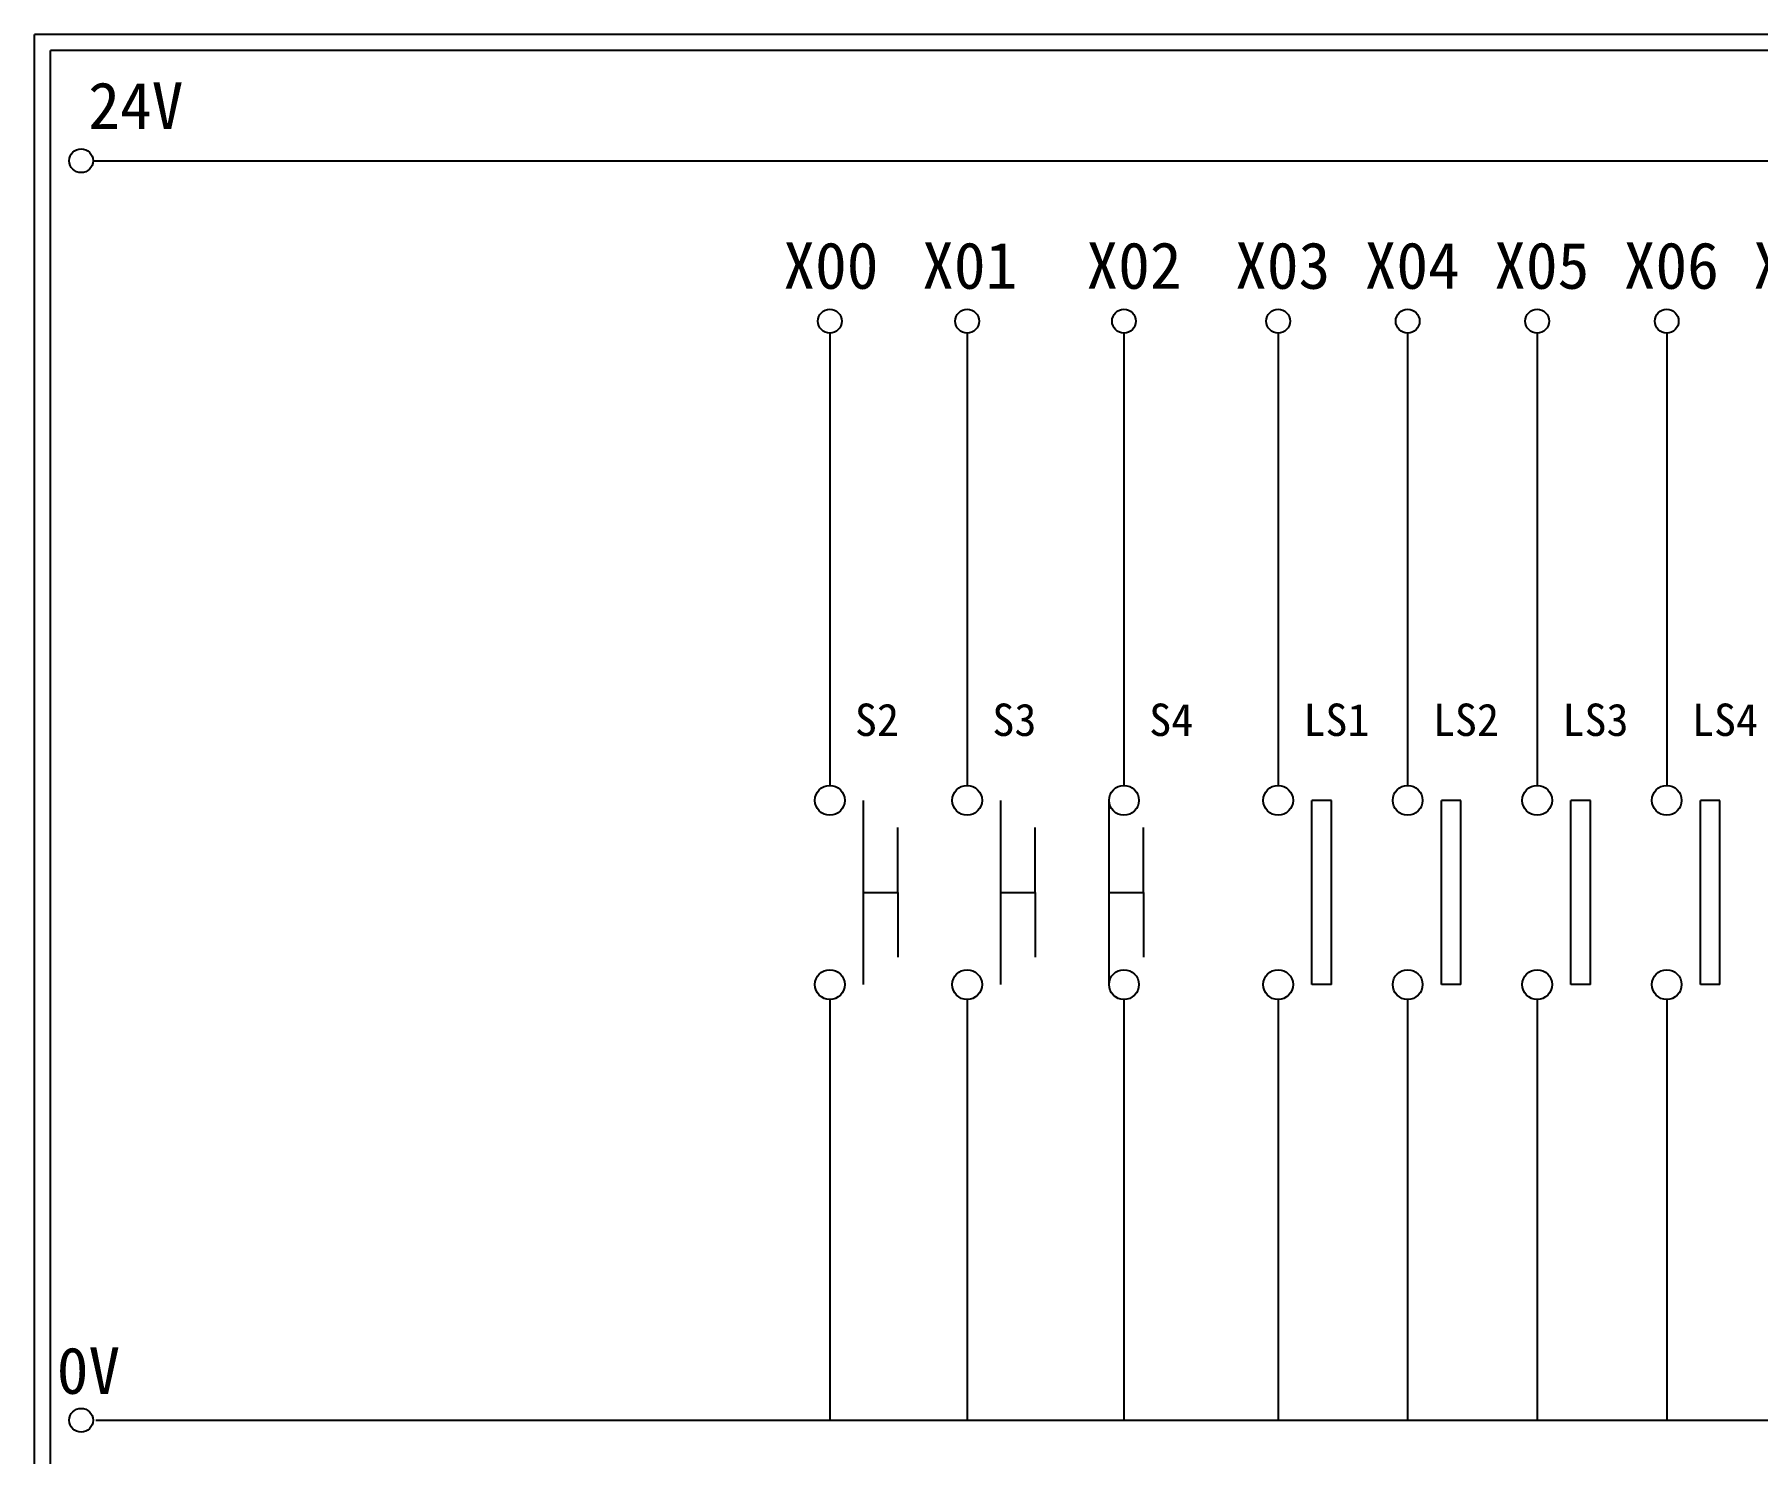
# Model space of a CAD drawing. Extents: x 325 to 612, y 3 to 207.
# Drawn here: x 325.3 to 458.3, y 97.4 to 207 of the extents above; entities that cross this region are included whole.
import ezdxf

# ---------------------------------------------------------------- set-up
doc = ezdxf.new("R2010")
doc.units = 0
doc.layers.get('0').update_dxf_attribs({"linetype": 'CONTINUOUS'})
doc.layers.add('圖框層', color=7, linetype='CONTINUOUS')
doc.layers.add('標尺寸層', color=3, linetype='CONTINUOUS')
doc.styles.add('STSL', font='kaiu.ttf')

msp = doc.modelspace()

# ---------------------------------------------------------------- linework, layer by layer
for p, q in [((425.44, 147.83), (423.93, 147.83)), ((435.44, 147.83), (433.93, 147.83)), ((445.44, 147.83), (443.93, 147.83)), ((455.44, 147.83), (453.93, 147.83)), ((425.44, 133.6), (423.93, 133.6)), ((435.44, 133.6), (433.93, 133.6)), ((445.44, 133.6), (443.93, 133.6)), ((455.44, 133.6), (453.93, 133.6))]:
    msp.add_line(p, q)
at = {"layer": '圖框層', "color": 7}
for p, q in [((612.32, 206.97), (325.32, 206.97)), ((325.32, 3), (325.32, 206.97)), ((611.07, 205.72), (326.57, 205.72)), ((326.57, 4.25), (326.57, 205.72))]:
    msp.add_line(p, q, dxfattribs=at)
at = {"layer": '標尺寸層', "color": 7}
for p, q in [((329.84, 197.22), (607.44, 197.22)), ((386.72, 183.91), (386.72, 148.99)), ((397.32, 183.91), (397.32, 148.99)), ((409.43, 183.91), (409.43, 148.99)), ((421.33, 183.91), (421.33, 148.99)), ((431.33, 183.91), (431.33, 148.99)), ((441.33, 183.91), (441.33, 148.99)), ((451.33, 183.91), (451.33, 148.99)), ((389.32, 133.6), (389.32, 147.83)), ((399.92, 133.6), (399.92, 147.83)), ((408.28, 133.6), (408.28, 147.83)), ((423.93, 133.6), (423.93, 147.83)), ((425.44, 133.6), (425.44, 147.83)), ((433.93, 133.6), (433.93, 147.83)), ((435.44, 133.6), (435.44, 147.83)), ((443.93, 133.6), (443.93, 147.83)), ((445.44, 133.6), (445.44, 147.83)), ((453.93, 133.6), (453.93, 147.83)), ((455.44, 133.6), (455.44, 147.83)), ((386.72, 132.45), (386.72, 99.96)), ((397.32, 132.46), (397.32, 99.96)), ((397.32, 132.45), (397.32, 99.96)), ((409.43, 132.46), (409.43, 99.96)), ((409.43, 132.45), (409.43, 99.96)), ((421.33, 132.46), (421.33, 99.96)), ((421.33, 132.45), (421.33, 99.96)), ((431.33, 132.46), (431.33, 99.96)), ((431.33, 132.45), (431.33, 99.96)), ((441.33, 132.46), (441.33, 99.96)), ((441.33, 132.45), (441.33, 99.96)), ((451.33, 132.46), (451.33, 99.96)), ((451.33, 132.45), (451.33, 99.96)), ((330.05, 99.96), (607.44, 99.96))]:
    msp.add_line(p, q, dxfattribs=at)
at = {"layer": '標尺寸層'}
for p, q in [((391.97, 140.72), (391.97, 145.72)), ((402.57, 140.72), (402.57, 145.72)), ((410.93, 140.72), (410.93, 145.72)), ((389.32, 140.72), (391.97, 140.72)), ((391.97, 140.72), (391.97, 135.72)), ((399.92, 140.72), (402.57, 140.72)), ((402.57, 140.72), (402.57, 135.72)), ((408.28, 140.72), (410.93, 140.72)), ((410.93, 140.72), (410.93, 135.72))]:
    msp.add_line(p, q, dxfattribs=at)
at = {"layer": '標尺寸層', "color": 7}
for centre, radius in [((328.92, 197.22), 0.92), ((386.72, 184.83), 0.92), ((397.32, 184.83), 0.92), ((409.43, 184.83), 0.92), ((421.33, 184.83), 0.92), ((431.33, 184.83), 0.92), ((441.33, 184.83), 0.92), ((451.33, 184.83), 0.92), ((386.72, 147.83), 1.15), ((397.32, 147.83), 1.15), ((409.43, 147.83), 1.15), ((421.33, 147.83), 1.15), ((431.33, 147.83), 1.15), ((441.33, 147.83), 1.15), ((451.33, 147.83), 1.15), ((386.72, 133.6), 1.15), ((397.32, 133.6), 1.15), ((409.43, 133.6), 1.15), ((421.33, 133.6), 1.15), ((431.33, 133.6), 1.15), ((441.33, 133.6), 1.15), ((451.33, 133.6), 1.15), ((328.92, 99.96), 0.92)]:
    msp.add_circle(centre, radius, dxfattribs=at)

# ---------------------------------------------------------------- texts
at = {"layer": '圖框層', "color": 4, "style": 'STSL'}
for s, height, p in [('24V', 3.6, (329.47, 199.68)), ('X00', 3.6, (383.13, 187.33)), ('X01', 3.6, (393.85, 187.33)), ('X02', 3.6, (406.53, 187.33)), ('X03', 3.6, (418.01, 187.33)), ('X04', 3.6, (428.01, 187.33)), ('X05', 3.6, (438.01, 187.33)), ('X06', 3.6, (448.01, 187.33)), ('X07', 3.6, (458.01, 187.33)), ('S2', 2.5, (388.66, 152.8)), ('S3', 2.5, (399.27, 152.8)), ('S4', 2.5, (411.38, 152.8)), ('LS1', 2.5, (423.28, 152.8)), ('LS2', 2.5, (433.28, 152.8)), ('LS3', 2.5, (443.28, 152.8)), ('LS4', 2.5, (453.28, 152.8)), ('0V', 3.6, (327.04, 102))]:
    msp.add_text(s, height=height, dxfattribs=at).set_placement(p)

doc.saveas('drawing.dxf')
